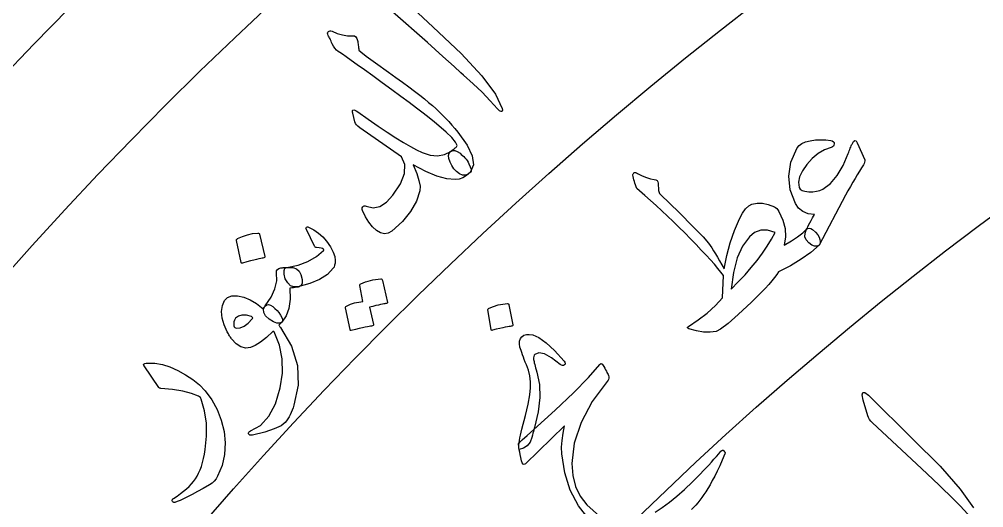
# Model space of a CAD drawing. Header units: millimetres. Extents: x -150 to 150, y -150 to 184.
# Drawn here: x -98.68 to -66.94, y 80.63 to 96.7 of the extents above; entities that cross this region are included whole.
import ezdxf

# ---------------------------------------------------------------- set-up
doc = ezdxf.new("R2010")
doc.units = ezdxf.units.MM
for name, color, linetype in [('ENGRAVE', 7, 'Continuous'), ('ENGRAVE_FINE', 8, 'Continuous'), ('GUIDE', 3, 'Continuous'), ('TEXT', 5, 'Continuous')]:
    doc.layers.add(name, color=color, linetype=linetype)

msp = doc.modelspace()

# ---------------------------------------------------------------- linework, layer by layer
at = {"layer": 'ENGRAVE'}
for radius in [132.75, 112.1737, 91.5975]:
    msp.add_circle((0, 0), radius, dxfattribs=at)
at = {"layer": 'ENGRAVE_FINE'}
for radius in [122.4619, 101.8856, 81.3094]:
    msp.add_circle((0, 0), radius, dxfattribs=at)
at = {"layer": 'GUIDE'}
msp.add_circle((0, 0), 137.25, dxfattribs=at)
at = {"layer": 'TEXT'}
for points in [[(-86.5596, 97.8503), (-85.0555, 96.445), (-84.1373, 95.5779), (-83.4543, 94.8407), (-83.0048, 94.235), (-82.7879, 93.7613), (-82.7815, 93.7127), (-82.7851, 93.6801), (-82.7989, 93.6638), (-82.8228, 93.6636), (-82.8499, 93.6724), (-82.8788, 93.6894), (-82.9094, 93.7147), (-82.9418, 93.7481), (-83.1818, 94.0194), (-83.4488, 94.2961), (-83.743, 94.5782), (-84.0644, 94.8654), (-84.1468, 94.9418), (-84.372, 95.1459), (-84.7401, 95.4776), (-85.2515, 95.9364), (-86.398, 96.9425)], [(-79.9277, 80.24), (-80.2778, 80.6927), (-80.5449, 81.2041), (-80.7276, 81.7749), (-80.8247, 82.4056), (-80.8297, 82.6198), (-80.816, 82.8431), (-80.7832, 83.0754), (-80.7314, 83.3167), (-82.0212, 82.0684), (-82.0648, 82.051), (-82.1012, 82.0619), (-82.1305, 82.101), (-82.1525, 82.1683), (-82.1748, 82.276), (-82.1945, 82.3733), (-82.2114, 82.4601), (-82.2257, 82.5364), (-82.237, 82.6019), (-82.245, 82.6561), (-82.2498, 82.6992), (-82.2513, 82.7312), (-82.2198, 82.7683), (-82.1256, 82.8586), (-81.9683, 83.0018), (-81.7477, 83.1976), (-81.7477, 83.1976), (-81.0392, 83.8413), (-80.44, 84.4112), (-79.9516, 84.9097), (-79.5751, 85.3389), (-79.5637, 85.3523), (-79.5519, 85.3618), (-79.5395, 85.3673), (-79.5266, 85.3689), (-79.5138, 85.3665), (-79.5019, 85.3601), (-79.4907, 85.3499), (-79.4804, 85.3357), (-79.4449, 85.2761), (-79.4128, 85.2208), (-79.3842, 85.17), (-79.3591, 85.1236), (-79.3374, 85.0816), (-79.3191, 85.0439), (-79.3043, 85.0107), (-79.293, 84.9819), (-79.2793, 84.9318), (-79.2765, 84.888), (-79.2846, 84.8505), (-79.3037, 84.8193), (-79.8207, 84.1185), (-80.1904, 83.4281), (-80.4137, 82.7503), (-80.4914, 82.0868), (-80.4659, 81.6878), (-80.3759, 81.3269), (-80.222, 81.004), (-80.0048, 80.7189), (-79.5805, 80.3537)], [(-67.4567, 80.4102), (-67.7163, 80.6938), (-68.003, 80.9835), (-68.3167, 81.279), (-68.3971, 81.3575), (-68.6169, 81.5675), (-68.9763, 81.9086), (-69.4757, 82.3804), (-70.5965, 83.4152), (-70.6518, 83.4738), (-70.6965, 83.5333), (-70.7305, 83.5935), (-70.7538, 83.6545), (-70.9012, 84.1649), (-70.9373, 84.3368), (-70.9211, 84.4214), (-70.8528, 84.4187), (-70.7325, 84.3286), (-69.2654, 82.8845), (-68.3705, 81.9934), (-67.7075, 81.2382), (-67.2744, 80.6206)], [(-77.7486, 80.4773), (-77.5197, 80.6295), (-77.2833, 80.8059), (-77.0394, 81.0058), (-76.7877, 81.2285), (-76.528, 81.4738), (-76.2601, 81.7418), (-76.1669, 81.8394), (-76.0759, 81.9361), (-75.9871, 82.0318), (-75.9004, 82.1265), (-75.8165, 82.2198), (-75.7361, 82.3109), (-75.6592, 82.3999), (-75.5857, 82.4868), (-75.5616, 82.5114), (-75.5372, 82.5212), (-75.5125, 82.5161), (-75.4875, 82.4961), (-75.4647, 82.4672), (-75.4515, 82.4409), (-75.4479, 82.4171), (-75.4539, 82.3958), (-75.5425, 82.1941), (-75.6285, 82.0057), (-75.7119, 81.8307), (-75.7927, 81.669), (-75.8705, 81.5206), (-75.9446, 81.3854), (-76.0152, 81.2636), (-76.0822, 81.155), (-76.1497, 81.0578), (-76.2168, 80.9648), (-76.2835, 80.8758), (-76.3496, 80.7909), (-76.4164, 80.7106), (-76.4846, 80.635), (-76.5543, 80.5643)]]:
    msp.add_lwpolyline(points, dxfattribs=at)
for points in [[(-88.5153, 96.1644), (-88.531, 96.2046), (-88.535, 96.24), (-88.5272, 96.2706), (-88.5076, 96.2964), (-88.4834, 96.3123), (-88.4551, 96.3191), (-88.4229, 96.3167), (-88.3867, 96.3053), (-88.2155, 96.2318), (-88.0466, 96.1831), (-87.8801, 96.159), (-87.716, 96.1595), (-87.6539, 96.1503), (-87.6057, 96.1214), (-87.5714, 96.0727), (-87.5511, 96.0042), (-87.5446, 95.9649), (-87.5385, 95.9251), (-87.5328, 95.8851), (-87.5275, 95.8446), (-87.5221, 95.8042), (-87.5164, 95.7642), (-87.5102, 95.7245), (-87.5037, 95.6851), (-87.4454, 95.6286), (-87.2631, 95.4886), (-86.957, 95.2649), (-86.5273, 94.9571), (-86.291, 94.7881), (-86.0703, 94.6281), (-85.8653, 94.4772), (-85.6759, 94.3353), (-85.5029, 94.2026), (-85.3469, 94.0791), (-85.2079, 93.9649), (-85.0859, 93.86), (-84.9736, 93.7586), (-84.8636, 93.6551), (-84.7559, 93.5495), (-84.6506, 93.4418), (-84.5473, 93.3316), (-84.4455, 93.2185), (-84.3454, 93.1026), (-84.2469, 92.9838), (-83.9422, 92.5622), (-83.7711, 92.2043), (-83.7334, 91.91), (-83.829, 91.6791), (-83.9094, 91.6013), (-83.9971, 91.5648), (-84.0922, 91.5698), (-84.1948, 91.6161), (-84.2938, 91.6905), (-84.3785, 91.7795), (-84.4487, 91.8833), (-84.5043, 92.0018), (-84.5437, 92.1225), (-84.5536, 92.2204), (-84.5342, 92.2956), (-84.4855, 92.348), (-84.4422, 92.3823), (-84.4035, 92.4131), (-84.3693, 92.4404), (-84.3397, 92.4643), (-84.3149, 92.4858), (-84.2953, 92.5061), (-84.2809, 92.5252), (-84.2717, 92.5432), (-84.3279, 92.6602), (-84.4461, 92.8085), (-84.6263, 92.988), (-84.8686, 93.1986), (-85.0174, 93.3194), (-85.1903, 93.4557), (-85.3873, 93.6074), (-85.6086, 93.7745), (-85.8541, 93.9577), (-86.1239, 94.1576), (-86.4179, 94.3742), (-86.7364, 94.6074), (-87.0485, 94.8346), (-87.3236, 95.0333), (-87.5614, 95.2038), (-87.762, 95.346), (-87.9248, 95.4604), (-88.0495, 95.5474), (-88.1359, 95.6071), (-88.184, 95.6395), (-88.2423, 95.686), (-88.2954, 95.7444), (-88.3433, 95.8146), (-88.3861, 95.8968), (-88.4043, 95.9408), (-88.4219, 95.9818), (-88.439, 96.0197), (-88.4554, 96.0547), (-88.4712, 96.0866), (-88.4865, 96.1156), (-88.5012, 96.1415), (-88.5153, 96.1644)], [(-83.8294, 91.6674), (-83.9583, 91.5628), (-84.0847, 91.4873), (-84.2086, 91.4408), (-84.3301, 91.4233), (-84.6101, 91.45), (-84.934, 91.5396), (-85.302, 91.6922), (-85.7143, 91.9075), (-85.6016, 91.6295), (-85.5277, 91.3951), (-85.4927, 91.2044), (-85.4968, 91.0572), (-85.6117, 90.71), (-85.8037, 90.3736), (-86.0727, 90.0473), (-86.4188, 89.7304), (-86.5369, 89.6616), (-86.6603, 89.6427), (-86.7892, 89.6736), (-86.9235, 89.7546), (-87.0553, 89.8751), (-87.1765, 90.0247), (-87.287, 90.2037), (-87.3867, 90.412), (-87.3969, 90.4435), (-87.3991, 90.4726), (-87.3932, 90.4994), (-87.3792, 90.5238), (-87.3538, 90.5469), (-87.3256, 90.5581), (-87.2947, 90.5574), (-87.2609, 90.5449), (-87.0392, 90.4979), (-86.8191, 90.5433), (-86.6004, 90.681), (-86.3825, 90.911), (-86.1335, 91.287), (-86.0042, 91.6219), (-85.9953, 91.9161), (-86.1072, 92.17), (-87.4789, 93.1311), (-87.5389, 93.178), (-87.5854, 93.2261), (-87.6186, 93.2753), (-87.6383, 93.3256), (-87.705, 93.6071), (-87.7124, 93.6452), (-87.7142, 93.6758), (-87.7103, 93.6988), (-87.7007, 93.7141), (-87.6747, 93.7213), (-87.6396, 93.714), (-87.5955, 93.6924), (-87.5422, 93.6563), (-87.1949, 93.4081), (-86.8709, 93.1832), (-86.5701, 92.9816), (-86.2923, 92.8035), (-86.0383, 92.6481), (-85.8089, 92.5147), (-85.604, 92.4036), (-85.4235, 92.3146), (-85.1621, 92.2267), (-84.9177, 92.2039), (-84.6902, 92.2462), (-84.4794, 92.3536), (-84.4173, 92.3807), (-84.346, 92.3792), (-84.2656, 92.3493), (-84.176, 92.2909), (-84.1339, 92.2555), (-84.0929, 92.2182), (-84.0531, 92.1791), (-84.0145, 92.1383), (-83.9778, 92.095), (-83.9438, 92.0486), (-83.9125, 91.999), (-83.8838, 91.9462), (-83.8373, 91.845), (-83.8128, 91.7648), (-83.8101, 91.7056), (-83.8294, 91.6674)], [(-71.0991, 92.6319), (-70.8548, 92.0696), (-70.8505, 92.0366), (-70.8561, 91.9982), (-70.8716, 91.9546), (-70.8971, 91.9056), (-70.961, 91.8066), (-71.0277, 91.7001), (-71.0972, 91.5859), (-71.1695, 91.4642), (-71.2447, 91.3352), (-71.3232, 91.1993), (-71.4049, 91.0565), (-71.4899, 90.9068), (-72.3506, 89.2684), (-72.4214, 89.2331), (-72.5024, 89.2338), (-72.5937, 89.2703), (-72.6953, 89.3428), (-72.7802, 89.4384), (-72.8214, 89.5445), (-72.8186, 89.6611), (-72.7719, 89.7881), (-72.7648, 89.8025), (-72.7505, 89.8306), (-72.7287, 89.8724), (-72.6996, 89.9279), (-72.6632, 89.9965), (-72.6195, 90.0774), (-72.5685, 90.1707), (-72.5101, 90.2763), (-72.7152, 90.3016), (-72.8881, 90.3706), (-73.0286, 90.4834), (-73.1368, 90.6404), (-73.3086, 91.0825), (-73.3569, 91.5341), (-73.2808, 91.9952), (-73.0795, 92.4651), (-73.0164, 92.5439), (-72.9228, 92.61), (-72.7987, 92.6633), (-72.6442, 92.7036), (-72.471, 92.7288), (-72.3013, 92.7381), (-72.1349, 92.7317), (-71.972, 92.7094), (-71.92, 92.6951), (-71.8837, 92.672), (-71.8632, 92.6403), (-71.8585, 92.5998), (-71.8671, 92.559), (-71.8867, 92.5262), (-71.9172, 92.5013), (-71.9586, 92.4844), (-72.1786, 92.4018), (-72.3862, 92.2801), (-72.581, 92.1192), (-72.7629, 91.9194), (-72.9073, 91.7134), (-72.9974, 91.5194), (-73.0333, 91.3373), (-73.0151, 91.1674), (-72.9823, 91.1115), (-72.9175, 91.0693), (-72.8207, 91.0409), (-72.692, 91.026), (-72.5584, 91.0256), (-72.4364, 91.0396), (-72.326, 91.068), (-72.2271, 91.1109), (-71.9777, 91.298), (-71.7563, 91.5553), (-71.5622, 91.8833), (-71.3948, 92.282), (-71.3783, 92.3271), (-71.362, 92.3708), (-71.3458, 92.4132), (-71.3298, 92.4543), (-71.3141, 92.4935), (-71.2986, 92.53), (-71.2835, 92.5639), (-71.2688, 92.5953), (-71.2254, 92.679), (-71.1826, 92.713), (-71.1405, 92.6973), (-71.0991, 92.6319)], [(-73.6962, 88.3932), (-73.7513, 88.3013), (-73.8227, 88.2004), (-73.9104, 88.0905), (-74.0145, 87.9715), (-74.1341, 87.8427), (-74.2688, 87.7033), (-74.4185, 87.5532), (-74.583, 87.3923), (-75.0161, 86.9864), (-75.3537, 86.6892), (-75.597, 86.5018), (-75.7469, 86.4249), (-75.946, 86.4017), (-76.1616, 86.4093), (-76.394, 86.4478), (-76.6432, 86.5171), (-76.677, 86.5337), (-76.691, 86.5516), (-76.6853, 86.5709), (-76.6599, 86.5917), (-76.3343, 86.8058), (-76.0381, 87.0345), (-75.7709, 87.2783), (-75.5327, 87.5373), (-75.505, 88.2668), (-75.5887, 88.3786), (-75.6877, 88.5018), (-75.8019, 88.6365), (-75.9314, 88.7825), (-76.0752, 88.9395), (-76.2324, 89.1071), (-76.403, 89.2852), (-76.587, 89.4738), (-76.7796, 89.6683), (-76.9709, 89.8583), (-77.1611, 90.0439), (-77.35, 90.2249), (-77.5374, 90.4012), (-77.723, 90.5722), (-77.9069, 90.738), (-78.0889, 90.8986), (-78.3574, 91.1285), (-78.38, 91.1906), (-78.4004, 91.2508), (-78.4187, 91.3093), (-78.4347, 91.366), (-78.4489, 91.4206), (-78.4616, 91.4727), (-78.4728, 91.5224), (-78.4826, 91.5697), (-78.4833, 91.5906), (-78.4788, 91.6097), (-78.469, 91.6272), (-78.4541, 91.6431), (-78.431, 91.6555), (-78.4029, 91.6575), (-78.3698, 91.6492), (-78.3316, 91.6305), (-78.1791, 91.5505), (-78.0376, 91.4905), (-77.9069, 91.4505), (-77.7871, 91.4305), (-77.7305, 91.4194), (-77.6887, 91.3946), (-77.6616, 91.3561), (-77.6492, 91.3038), (-77.6394, 91.068), (-77.6363, 91.0297), (-77.6249, 90.9949), (-77.605, 90.9636), (-77.5769, 90.9357), (-76.9649, 90.3389), (-76.4984, 89.872), (-76.1768, 89.5356), (-75.9999, 89.3298), (-75.946, 89.2574), (-75.8892, 89.1751), (-75.8296, 89.0831), (-75.7672, 88.9813), (-75.7011, 88.8703), (-75.6308, 88.7507), (-75.5562, 88.6226), (-75.4773, 88.486), (-75.3935, 88.9268), (-75.2824, 89.348), (-75.1441, 89.7493), (-74.9789, 90.1306), (-74.8782, 90.3174), (-74.7755, 90.461), (-74.6709, 90.5612), (-74.5646, 90.618), (-74.3988, 90.6532), (-74.2204, 90.6505), (-74.0294, 90.6098), (-73.8259, 90.5312), (-73.7865, 90.5064), (-73.7487, 90.4719), (-73.7126, 90.4276), (-73.6781, 90.3736), (-73.5482, 90.0922), (-73.4757, 89.8142), (-73.4604, 89.5397), (-73.502, 89.2685), (-73.2643, 89.4084), (-73.0624, 89.5423), (-72.8963, 89.6704), (-72.7662, 89.7928), (-72.7274, 89.8206), (-72.6823, 89.8272), (-72.6308, 89.8127), (-72.5729, 89.777), (-72.4716, 89.6898), (-72.397, 89.6062), (-72.3489, 89.5262), (-72.3273, 89.4498), (-72.3222, 89.3828), (-72.3234, 89.3311), (-72.331, 89.2944), (-72.3449, 89.273), (-72.625, 89.0309), (-72.9434, 88.8039), (-73.3005, 88.5914), (-73.6962, 88.3932)], [(-89.5192, 87.8956), (-89.6439, 87.8916), (-89.7538, 87.934), (-89.849, 88.0229), (-89.9293, 88.1583), (-89.9651, 88.3166), (-89.9678, 88.4325), (-89.9375, 88.5057), (-89.8743, 88.5364), (-89.5072, 88.6128), (-89.184, 88.7314), (-88.9044, 88.8926), (-88.668, 89.0967), (-88.6617, 89.1059), (-88.6606, 89.1158), (-88.6647, 89.1265), (-88.6739, 89.138), (-88.699, 89.1521), (-88.7447, 89.1649), (-88.811, 89.1763), (-88.898, 89.1863), (-88.9201, 89.1938), (-88.9393, 89.2042), (-88.9556, 89.2175), (-88.9689, 89.2338), (-89.234, 89.784), (-89.2428, 89.8062), (-89.2457, 89.8255), (-89.2427, 89.8417), (-89.2338, 89.855), (-89.2208, 89.8642), (-89.2056, 89.8682), (-89.1883, 89.8671), (-89.1687, 89.8607), (-88.9921, 89.7716), (-88.834, 89.6655), (-88.6946, 89.5425), (-88.5736, 89.4026), (-88.4408, 89.2111), (-88.3484, 89.0399), (-88.2964, 88.889), (-88.2847, 88.7584), (-88.2907, 88.6743), (-88.3032, 88.6042), (-88.3225, 88.5482), (-88.3483, 88.5061), (-88.5396, 88.3059), (-88.7983, 88.1378), (-89.1247, 88.0012), (-89.5192, 87.8956)], [(-91.5343, 89.4239), (-91.5344, 89.4387), (-91.5285, 89.4537), (-91.5167, 89.4688), (-91.4989, 89.4839), (-91.3369, 89.5553), (-91.1711, 89.6093), (-91.0015, 89.646), (-90.8282, 89.6654), (-90.807, 89.663), (-90.791, 89.6554), (-90.7803, 89.6425), (-90.7746, 89.6244), (-90.5988, 88.8969), (-90.5983, 88.8758), (-90.6089, 88.8598), (-90.6306, 88.8488), (-90.6635, 88.8429), (-90.692, 88.8378), (-90.736, 88.8287), (-90.7955, 88.8158), (-90.8705, 88.7988), (-90.9617, 88.7772), (-91.07, 88.7501), (-91.1952, 88.7173), (-91.3375, 88.679), (-91.3582, 88.6756), (-91.3731, 88.6783), (-91.3821, 88.6871), (-91.3852, 88.7018)], [(-74.6474, 89.5456), (-74.8726, 89.2379), (-75.0495, 88.8466), (-75.1773, 88.3722), (-75.255, 87.8153), (-75.0165, 88.0552), (-74.7941, 88.2935), (-74.5878, 88.5304), (-74.3976, 88.7661), (-74.2236, 89), (-74.0659, 89.2316), (-73.9245, 89.4609), (-73.7994, 89.688), (-74.0529, 89.7561), (-74.2789, 89.755), (-74.4772, 89.6848), (-74.6474, 89.5456)], [(-89.412, 88.3024), (-89.3724, 88.1424), (-89.3692, 88.0213), (-89.4024, 87.9391), (-89.4721, 87.8958), (-89.4844, 87.8926), (-89.5036, 87.8891), (-89.5299, 87.8851), (-89.5631, 87.8807), (-89.6041, 87.8751), (-89.6535, 87.8677), (-89.7113, 87.8583), (-89.7776, 87.847), (-89.7719, 87.4908), (-89.8131, 87.1875), (-89.9018, 86.9367), (-90.0382, 86.7382), (-90.1095, 86.6972), (-90.2033, 86.6993), (-90.3195, 86.7443), (-90.4583, 86.8323), (-90.5765, 86.9393), (-90.6373, 87.0473), (-90.6406, 87.1563), (-90.5863, 87.2662), (-90.3953, 87.5534), (-90.2697, 87.8307), (-90.2095, 88.0984), (-90.215, 88.3566), (-90.2131, 88.4176), (-90.1881, 88.4647), (-90.1401, 88.498), (-90.069, 88.5173), (-90.0578, 88.5202), (-90.0418, 88.5227), (-90.0209, 88.5249), (-89.9953, 88.5267), (-89.9649, 88.5282), (-89.9296, 88.5294), (-89.8896, 88.5302), (-89.8448, 88.5306), (-89.6828, 88.5281), (-89.5567, 88.4891), (-89.4665, 88.4139), (-89.412, 88.3024)], [(-87.4766, 87.9344), (-87.4767, 87.949), (-87.4709, 87.9636), (-87.4593, 87.9781), (-87.4419, 87.9925), (-87.3629, 88.0274), (-87.2835, 88.0583), (-87.2038, 88.0851), (-87.1236, 88.1078), (-87.0424, 88.1263), (-86.9593, 88.1408), (-86.8743, 88.1511), (-86.7876, 88.1573), (-86.7664, 88.154), (-86.7495, 88.1449), (-86.7371, 88.1301), (-86.7289, 88.1094), (-86.5606, 87.3824), (-86.5623, 87.3689), (-86.5735, 87.3578), (-86.5942, 87.3491), (-86.6244, 87.3428), (-86.6478, 87.3412), (-86.6833, 87.3358), (-86.7308, 87.3266), (-86.7902, 87.3136), (-86.8624, 87.2968), (-86.948, 87.2761), (-87.0471, 87.2515), (-87.1596, 87.223), (-87.0287, 86.6557), (-87.0279, 86.6349), (-87.0382, 86.6194), (-87.0595, 86.6091), (-87.0918, 86.6041), (-87.1198, 86.5997), (-87.163, 86.5918), (-87.2214, 86.5805), (-87.295, 86.5656), (-87.3847, 86.5464), (-87.4909, 86.5223), (-87.6139, 86.493), (-87.7536, 86.4586), (-87.7714, 86.4583), (-87.7843, 86.4632), (-87.7922, 86.4731), (-87.795, 86.488), (-87.9481, 87.2017), (-87.9483, 87.2163), (-87.9427, 87.2309), (-87.9312, 87.2454), (-87.9139, 87.2599), (-87.8494, 87.2925), (-87.7838, 87.3211), (-87.7171, 87.3455), (-87.6492, 87.3659), (-87.5805, 87.3826), (-87.5115, 87.3959), (-87.442, 87.4059), (-87.3721, 87.4126)], [(-90.0864, 86.5554), (-89.7232, 85.9396), (-89.5287, 85.3086), (-89.5016, 84.6622), (-89.6407, 83.9998), (-89.6697, 83.9164), (-89.7006, 83.8363), (-89.7334, 83.7595), (-89.7681, 83.6858), (-89.8048, 83.6161), (-89.8436, 83.5511), (-89.8843, 83.4908), (-89.9271, 83.4351), (-90.0643, 83.3247), (-90.2899, 83.2183), (-90.6038, 83.1155), (-91.0064, 83.0154), (-91.0557, 83.0101), (-91.094, 83.0154), (-91.1213, 83.0313), (-91.1375, 83.0578), (-91.1415, 83.0876), (-91.132, 83.1135), (-91.1092, 83.1354), (-91.073, 83.1533), (-90.7417, 83.3379), (-90.4686, 83.635), (-90.2528, 84.0451), (-90.0929, 84.569), (-90.0205, 85.0538), (-90.0295, 85.5223), (-90.1205, 85.9748), (-90.294, 86.4114), (-90.3061, 86.4207), (-90.318, 86.4257), (-90.3297, 86.4262), (-90.3414, 86.4224), (-90.5499, 86.2281), (-90.741, 86.0756), (-90.9149, 85.965), (-91.0718, 85.8963), (-91.2308, 85.8784), (-91.3876, 85.9208), (-91.5422, 86.0234), (-91.6945, 86.1865), (-91.7128, 86.2101), (-91.7308, 86.2349), (-91.7485, 86.2607), (-91.7658, 86.2877), (-91.7832, 86.3162), (-91.8009, 86.3465), (-91.8191, 86.3786), (-91.8378, 86.4126), (-91.9445, 86.6477), (-92.0069, 86.8702), (-92.025, 87.0801), (-91.9987, 87.2773), (-91.9313, 87.4409), (-91.8262, 87.5498), (-91.6834, 87.604), (-91.5032, 87.6033), (-91.297, 87.5556), (-91.0879, 87.4685), (-90.8759, 87.3421), (-90.6609, 87.1766), (-90.6498, 87.1886), (-90.6394, 87.2005), (-90.6297, 87.2125), (-90.6207, 87.2244), (-90.6118, 87.2363), (-90.6021, 87.2483), (-90.5917, 87.2602), (-90.5805, 87.2722), (-90.5329, 87.3042), (-90.4767, 87.3106), (-90.4118, 87.2913), (-90.3383, 87.2462), (-90.2664, 87.1876), (-90.2001, 87.1214), (-90.1396, 87.0479), (-90.0848, 86.9669), (-90.0426, 86.8895), (-90.0198, 86.8266), (-90.0164, 86.7781), (-90.0325, 86.7441), (-90.1413, 86.6311), (-90.1311, 86.6198), (-90.1185, 86.6034), (-90.1036, 86.582), (-90.0864, 86.5554)], [(-83.2556, 87.1396), (-83.2551, 87.153), (-83.2492, 87.1663), (-83.2379, 87.1797), (-83.2213, 87.1929), (-83.0726, 87.2539), (-82.9211, 87.2992), (-82.7669, 87.3289), (-82.6102, 87.3429), (-82.5912, 87.3404), (-82.5772, 87.3332), (-82.568, 87.3214), (-82.5637, 87.305), (-82.4362, 86.6472), (-82.4366, 86.6282), (-82.4469, 86.614), (-82.4669, 86.6046), (-82.4967, 86.5999), (-82.5226, 86.5958), (-82.5625, 86.5885), (-82.6166, 86.578), (-82.6848, 86.5643), (-82.7679, 86.5466), (-82.8664, 86.5244), (-82.9805, 86.4974), (-83.1101, 86.4657), (-83.1289, 86.4631), (-83.1422, 86.4658), (-83.1499, 86.4738), (-83.1521, 86.4872)], [(-91.0379, 86.9161), (-91.2091, 86.9586), (-91.3535, 86.9639), (-91.4711, 86.9319), (-91.5619, 86.8629), (-91.5953, 86.8019), (-91.616, 86.739), (-91.624, 86.6742), (-91.6195, 86.6075), (-91.6105, 86.579), (-91.5914, 86.5581), (-91.5622, 86.5448), (-91.5229, 86.5392), (-91.4089, 86.5494), (-91.2859, 86.604), (-91.1538, 86.7028), (-91.0125, 86.8458), (-91.0012, 86.8638), (-91.0016, 86.8814), (-91.0139, 86.8989), (-91.0379, 86.9161)], [(-82.2309, 82.5417), (-82.2361, 82.6096), (-82.2364, 82.6818), (-82.2316, 82.7583), (-82.2218, 82.8391), (-82.2073, 82.9245), (-82.1884, 83.0148), (-82.1651, 83.1101), (-82.1374, 83.2103), (-82.0169, 83.6586), (-81.9286, 84.0347), (-81.8734, 84.3386), (-81.8519, 84.5704), (-81.8571, 84.7728), (-81.882, 84.9676), (-81.9267, 85.1548), (-81.9913, 85.3344), (-82.0273, 85.4207), (-82.0606, 85.5036), (-82.0914, 85.5833), (-82.1196, 85.6596), (-82.1449, 85.7315), (-82.167, 85.7982), (-82.1859, 85.8595), (-82.2017, 85.9155), (-82.2188, 86.0206), (-82.2136, 86.1123), (-82.1862, 86.1904), (-82.1367, 86.255), (-82.0711, 86.3), (-81.9904, 86.3249), (-81.8944, 86.3295), (-81.7833, 86.3138), (-81.5822, 86.2278), (-81.3427, 86.0552), (-81.0648, 85.7962), (-80.7483, 85.4509), (-80.7227, 85.417), (-80.7122, 85.3854), (-80.7168, 85.3561), (-80.7365, 85.3291), (-80.7655, 85.3106), (-80.798, 85.3067), (-80.834, 85.3174), (-80.8735, 85.3427), (-81.1617, 85.5625), (-81.3981, 85.6904), (-81.5829, 85.7263), (-81.7157, 85.6703), (-81.7365, 85.6421), (-81.7497, 85.6045), (-81.7552, 85.5575), (-81.7529, 85.5011), (-81.7474, 85.4714), (-81.7397, 85.4353), (-81.7299, 85.393), (-81.7179, 85.3443), (-81.7038, 85.2893), (-81.6875, 85.228), (-81.6691, 85.1604), (-81.6485, 85.0865), (-81.5623, 84.6859), (-81.547, 84.2499), (-81.6017, 83.7784), (-81.7258, 83.2711), (-81.7272, 83.2659), (-81.7313, 83.2501), (-81.7382, 83.2238), (-81.7478, 83.187), (-81.7601, 83.1397), (-81.7751, 83.082), (-81.7928, 83.0136), (-81.8132, 82.9348), (-81.8718, 82.7842), (-81.9608, 82.6686), (-82.0805, 82.5878), (-82.2309, 82.5417)], [(-94.5758, 85.2918), (-94.5838, 85.3055), (-94.5889, 85.3179), (-94.5909, 85.3289), (-94.5899, 85.3386), (-94.5756, 85.3576), (-94.5484, 85.3721), (-94.5085, 85.382), (-94.4556, 85.3874), (-94.2182, 85.3795), (-93.9741, 85.3366), (-93.7235, 85.2588), (-93.4662, 85.1461), (-93.2074, 85.0048), (-92.9701, 84.8461), (-92.7543, 84.6702), (-92.5596, 84.4771), (-92.3426, 84.1798), (-92.168, 83.8577), (-92.0354, 83.5108), (-91.9444, 83.1394), (-91.9027, 82.7574), (-91.9239, 82.3841), (-92.008, 82.0194), (-92.1551, 81.6627), (-92.2038, 81.5754), (-92.2641, 81.4985), (-92.3361, 81.4319), (-92.4199, 81.3756), (-92.6291, 81.2598), (-92.8195, 81.1562), (-92.9911, 81.065), (-93.1439, 80.9862), (-93.2776, 80.9204), (-93.3919, 80.8679), (-93.4868, 80.8289), (-93.5624, 80.8035), (-93.5812, 80.8008), (-93.5974, 80.8013), (-93.6109, 80.8049), (-93.6217, 80.8115), (-93.633, 80.8233), (-93.6414, 80.8367), (-93.6471, 80.8517), (-93.65, 80.8683), (-93.6485, 80.8853), (-93.641, 80.9011), (-93.6276, 80.9158), (-93.6082, 80.9295), (-93.4875, 81.0102), (-93.376, 81.0906), (-93.2735, 81.1706), (-93.1801, 81.2504), (-93.0951, 81.3307), (-93.0178, 81.4123), (-92.9482, 81.4953), (-92.8864, 81.5796), (-92.8306, 81.6688), (-92.779, 81.7666), (-92.7316, 81.8729), (-92.6883, 81.9877), (-92.6496, 82.1115), (-92.6158, 82.2445), (-92.5868, 82.3869), (-92.5627, 82.5385), (-92.5191, 82.9872), (-92.5259, 83.4127), (-92.5834, 83.8152), (-92.6922, 84.1948), (-92.7033, 84.2231), (-92.7216, 84.2495), (-92.7473, 84.2742), (-92.7801, 84.2971), (-93.0124, 84.3904), (-93.2977, 84.464), (-93.6362, 84.5175), (-94.028, 84.5503), (-94.0498, 84.5559), (-94.0672, 84.5631), (-94.0802, 84.572), (-94.0889, 84.5826)]]:
    msp.add_lwpolyline(points, close=True, dxfattribs=at)

doc.saveas('drawing.dxf')
